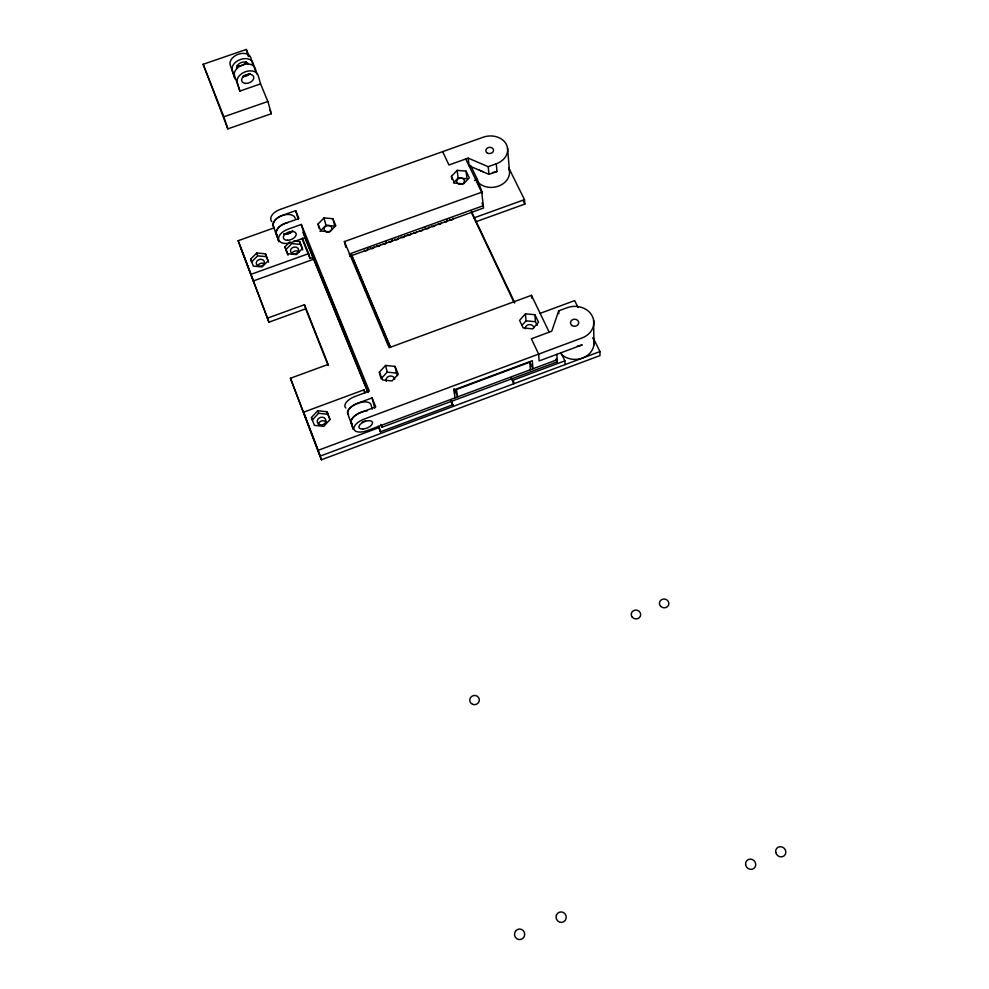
<?xml version="1.0" encoding="UTF-8"?>
<svg xmlns="http://www.w3.org/2000/svg" width="989" height="989" viewBox="0 0 989 989"><rect width="100%" height="100%" fill="white"/><g stroke="black" fill="none" stroke-linecap="round" stroke-linejoin="round"><path stroke-width="1.48" d="M557.178 359.724L367.302 430.586A12.536 5.934 -21.9 0 1 353.963 429.226A12.536 5.934 -21.9 0 1 364.1 419.101L582.076 337.941A19.236 16.479 -2.4 0 0 592.337 316.257A19.236 16.479 -2.4 0 0 567.179 307.715L558.698 310.855L551.738 331.216L531.377 338.782L538.646 354.111L539.129 360.936L582.237 344.864A19.1 16.405 -2.4 0 1 577.403 346.063M525.468 313.797L519.584 320.387L523.156 327.928L532.651 328.855L538.535 322.229L534.925 314.712L525.468 313.797L526.037 320.819L522.143 325.183M379.356 372.185L385.574 365.436L394.994 366.412L398.258 374.139L392.04 380.938L382.57 379.949L379.356 372.185L380.666 377.526M381 378.861L387.169 372.148L396.54 373.113L397.615 375.684M329.869 419.484L327.841 414.292L318.569 413.291L312.289 420.065L311.436 417.531L317.729 410.744L327.025 411.745L330.066 419.546L323.774 426.37L314.428 425.357L311.436 417.531M453.432 182.953L458.154 177.995L457.141 170.355L466.042 171.109L469.281 177.859L463.581 183.867L454.643 183.101L451.429 176.326L457.141 170.355M319.991 231.401L325.937 225.307L334.764 226.11L332.873 218.73L323.996 217.926L318.001 224.058L319.187 228.459M288.034 255.211L285.833 249.673L291.792 243.603L300.508 244.407L302.745 249.933M285.833 249.673L284.943 246.83L289.938 241.749M268.538 262.209L266.375 256.658L257.659 255.83L251.626 261.937L250.65 259.118L256.707 252.999L265.435 253.814L268.155 260.775L262.097 266.931L253.32 266.09L250.65 259.118M240.512 247.435L267.5 318.137L304.451 304.723L328.15 364.409L290.432 378.268L321.4 459.774L599.989 355.583L599.964 351.565L593.128 337.793M321.4 459.774L318.149 450.329L379.282 427.508L380.406 431.797L452.863 404.736L451.033 400.533M380.876 424.38L382.038 427.236L557.289 361.813L556.906 354.309M560.911 352.603L564.88 360.837L513.402 380.06L513.773 383.744L511.226 378.218M599.964 351.565L320.152 456.127L290.432 378.268M305.663 418.162L303.598 412.178L363.977 389.827L365.089 392.584M352.096 423.787A12.511 5.971 -21.8 0 1 361.356 412.265L375.746 406.924L372.062 397.887L357.721 403.215A12.461 6.021 -21.8 0 0 348.511 414.762M539.932 313.439L574.658 300.607L578.083 307.492M549.204 332.168L531.452 295.328L389.11 347.708L344.395 241.576L481.754 192.2L465.757 158.982M273.768 227.989L238.151 240.698L268.909 322.179L305.712 308.815L304.451 304.723M349.649 256.312L483.534 208.024L481.754 192.2M473.929 217.914L524.504 199.642L508.729 167.883M475.486 221.895L524.838 204.068L524.504 199.642M238.151 240.698L250.983 274.336L308.655 253.617L302.362 238.114M302.201 239.128L310.052 258.475L312.858 257.461M313.958 259.118L253.308 280.95L250.983 274.336M349.092 254.099L483.275 205.724L481.977 203.017M301.324 224.441L287.787 229.275A11.707 6.824 -21.2 0 0 278.737 239.771A11.707 6.824 -21.2 0 0 291.73 242.379L305.094 237.583L301.324 224.441L369.317 391.149L355.002 396.465A12.437 6.058 -21.8 0 0 345.841 408.037M442.639 151.651L448.957 164.978L468.156 158.129L488.195 166.684L496.268 163.791A18 14.514 -6.6 0 0 506.43 144.555A18 14.514 -6.6 0 0 483.176 137.224L279.862 209.544A11.621 6.911 -21.1 0 0 271.839 221.684M468.156 158.129L469.083 165.818L488.986 174.348L497.01 171.48L496.268 163.791M474.522 180.493L477.378 179.466L470.603 165.423M277.303 235.431A11.683 6.849 -21.2 0 1 285.401 223.329L298.901 218.507L295.699 210.632L282.224 215.429A11.645 6.886 -21.1 0 0 274.176 227.557M203.153 64.285L223.873 116.789L267.871 101.484L271.357 113.698L227.816 128.879L203.153 64.285L246.298 49.45L249.253 56.571M243.195 76.005L250.056 73.631M256.93 74.212L255.273 68.439A11.003 7.418 -21.2 0 0 242.762 64.866A11.003 7.418 -21.2 0 0 234.504 75.609L239.907 91.062L260.577 83.892L267.871 101.484M458.154 177.995L466.993 178.749L466.042 171.109M293.844 241.007L299.667 241.551L302.461 248.462L296.49 254.581L287.712 253.753L284.943 246.83M526.037 320.819L535.432 321.734L537.225 325.468M523.465 201.311L524.838 204.068M477.403 182.73L482.422 193.139L477.378 179.466M555.991 359.094L557.289 361.813M471.197 210.978L514.737 302.77M471.382 212.437L514.206 302.77M529.659 361.801L532.935 368.773L532.305 360.688L453.741 389.963L455.076 397.838M454.013 388.628L457.635 396.886L456.411 389.53L529.795 362.184L530.401 369.725M451.33 402.226L453.16 406.417L452.863 404.736M351.231 254.037L390.581 347.3M350.984 254.037L390.383 347.448M356.819 269.663L358.006 272.482M359.798 276.71L360.985 279.528M364.545 287.984L365.732 290.803M367.525 295.031L368.712 297.85M370.492 302.09L371.679 304.909M375.251 313.365L377.032 317.593M382.978 331.698L384.758 335.926M385.945 338.745L387.725 342.973M332.873 218.73L335.803 225.665L329.794 231.822L320.881 231.018L318.001 224.058M269.614 109.507L271.357 113.698M302.955 232.353L368.143 392.41M304.76 237.434L367.512 391.557M378.157 426.234L380.406 431.797M305.712 308.815L328.2 365.497M303.598 412.178L318.149 450.329M267.5 318.137L268.909 322.179M256.707 252.999L257.659 255.83M265.435 253.814L266.375 256.658M317.729 410.744L318.569 413.291M223.873 116.789L227.816 128.879M327.025 411.745L327.841 414.292M239.907 91.062L237.273 82.458A11.027 7.393 -21.2 0 1 245.569 71.715A11.027 7.393 -21.2 0 1 258.104 75.263L260.577 83.892M299.667 241.551L300.508 244.407M246.298 49.45L248.326 56.398M255.125 70.281L253.036 63.049A10.978 7.442 -21.1 0 0 240.537 59.439A10.978 7.442 -21.1 0 0 232.304 70.194L234.962 78.848L230.19 64.977A10.953 7.455 -21.1 0 1 238.386 54.222A10.953 7.455 -21.1 0 1 250.885 57.856L252.974 65.101M295.699 210.632L298.245 219.471M308.655 253.617L310.052 258.475M324.837 286.056L322.451 277.588L348.758 342.095L350.959 350.217M323.502 280.332L325.715 288.232M347.967 340.352L350.032 347.943M363.977 389.827L364.768 392.769M372.198 409.1L371.073 404.847A12.461 6.021 -21.8 0 0 357.746 403.327A12.461 6.021 -21.8 0 0 347.72 413.526L353.271 429.313L351.219 422.34A12.511 5.971 -21.8 0 1 355.657 415.12A12.511 5.971 -21.8 0 1 367.413 410.756M372.062 397.887L374.757 408.123M323.996 217.926L325.937 225.307M381.531 425.282L382.038 427.236M344.395 241.576L345.841 247.374M385.574 365.436L387.169 372.148M394.994 366.412L396.54 373.113M451.429 176.326L451.849 179.38M488.195 166.684L488.986 174.348M507.542 148.115L509.459 170.677M531.452 295.328L531.662 298.159M534.925 314.712L535.432 321.734M558.698 310.855L558.822 313.674M564.88 360.837L565.04 364.582M593.647 320.3L593.919 344.926M288.281 222.414A11.683 6.849 -21.2 0 0 276.351 233.75L278.836 241.699L273.298 226.073A11.645 6.886 -21.1 0 1 282.248 215.515A11.645 6.886 -21.1 0 1 295.217 218.248M292.633 230.894A6.75 3.956 -21.2 0 1 283.67 234.096M291.743 253.988A4.117 3.387 -15.3 0 1 294.969 251.058A4.117 3.387 -15.3 0 1 299.123 252.207M257.672 266.239A4.129 3.4 -16.8 0 1 264.397 263.816M508.841 168.241A17.641 14.341 -6.5 0 1 499.816 185.586A17.641 14.341 -6.5 0 1 477.761 182.05M497.01 171.48A17.876 14.452 -6.5 0 1 492.46 172.568M483.287 171.789A17.876 14.452 -6.5 0 1 479.294 169.972M457.425 183.2A3.869 3.152 -7.8 0 1 459.836 178.131A3.869 3.152 -7.8 0 1 464.298 181.815A3.869 3.152 -7.8 0 1 458.117 183.769M386.266 381.358A4.389 3.808 -13.2 0 1 389.456 376.154A4.389 3.808 -13.2 0 1 394.722 379.282M525.283 328.843A4.352 3.733 -4.8 0 1 529.066 324.602A4.352 3.733 -4.8 0 1 533.899 327.742M365.621 420.646A7.232 3.449 -21.8 0 1 362.135 421.944M292.682 231.018A6.75 3.956 -21.2 0 1 283.719 234.22M386.217 241.909A1.966 1.619 -11.5 0 1 383.114 243.887M392.336 239.697A1.966 1.619 -11.2 0 1 389.233 241.687M398.555 237.904A1.953 1.619 -10.9 0 1 395.007 239.177M404.649 235.703A1.953 1.619 -10.6 0 1 401.114 236.977M410.732 233.936A1.953 1.619 -10.3 0 1 407.221 234.776M416.826 231.735A1.953 1.619 -10 0 1 413.662 232.872M367.846 248.536A1.966 1.632 -12.3 0 1 364.397 250.229M374.077 246.731A1.966 1.632 -12 0 1 370.294 247.646M380.184 244.951A1.966 1.619 -11.7 0 1 376.661 245.804M422.933 229.114A1.953 1.619 -9.8 0 1 419.756 230.672M429.028 226.914A1.953 1.619 -9.5 0 1 425.258 227.829M435.086 225.146A1.953 1.607 -9.2 0 1 431.575 225.999M441.156 222.958A1.953 1.607 -8.9 0 1 438.003 224.095M447.127 219.941A1.953 1.607 -8.6 0 1 444.506 222.105M453.308 218.161A1.953 1.607 -8.4 0 1 449.55 219.064M318.396 425.047A4.364 3.808 -18 0 1 326.296 422.118M593.116 337.929A18.828 16.244 -2.2 0 1 584.722 357.091A18.828 16.244 -2.2 0 1 561.344 354.285M249.994 73.47A6.354 4.29 -21.2 0 1 242.96 76.61M236.68 68.686A6.342 4.302 -21.1 0 1 241.44 62.48A6.342 4.302 -21.1 0 1 248.672 64.557M246.323 61.701A6.33 4.315 -21.1 0 1 237.187 65.781M292.719 253.716A4.129 3.4 -15.3 0 0 298.629 249.97A4.129 3.4 -15.3 0 0 292.324 247.806A4.129 3.4 -15.3 0 0 292.719 253.716M258.463 266.016A4.141 3.4 -16.8 0 0 264.434 262.246A4.141 3.4 -16.8 0 0 258.141 260.07A4.141 3.4 -16.8 0 0 258.463 266.016M487.293 152.974A3.857 3.103 -6.6 0 0 493.499 150.761A3.857 3.103 -6.6 0 0 488.282 147.596A3.857 3.103 -6.6 0 0 487.293 152.974M326.271 231.723A3.919 3.202 -13.6 0 0 331.847 228.187A3.919 3.202 -13.6 0 0 325.826 226.16A3.919 3.202 -13.6 0 0 326.271 231.723M287.552 240.265A6.762 3.944 -21.2 0 0 296.131 233.589A6.762 3.944 -21.2 0 0 285.611 233.701A6.762 3.944 -21.2 0 0 287.552 240.265M363.087 429.016A7.244 3.437 -21.9 0 0 372.494 422.352A7.244 3.437 -21.9 0 0 361.529 423.243A7.244 3.437 -21.9 0 0 363.087 429.016M745.632 864.868A5.291 4.957 46.4 0 0 754.001 868.354A5.291 4.957 46.4 0 0 752.357 859.528A5.291 4.957 46.4 0 0 745.632 864.868M775.722 852.407A5.304 4.92 44.1 0 0 784.116 855.868A5.304 4.92 44.1 0 0 782.386 847.091A5.304 4.92 44.1 0 0 775.722 852.407M660.491 606.109A4.735 4.389 11.4 0 0 668.564 605.095A4.735 4.389 11.4 0 0 663.384 599.05A4.735 4.389 11.4 0 0 660.491 606.109M632.292 617.21A4.735 4.426 9.3 0 0 640.378 616.184A4.735 4.426 9.3 0 0 635.247 610.102A4.735 4.426 9.3 0 0 632.292 617.21M472.606 704.353A4.784 4.611 -17.4 0 0 479.282 699.483A4.784 4.611 -17.4 0 0 471.716 696.392A4.784 4.611 -17.4 0 0 472.606 704.353M515.603 931.02A5.291 5.106 87.4 0 0 518.891 939.525A5.291 5.106 87.4 0 0 524.343 932.343A5.291 5.106 87.4 0 0 515.603 931.02M556.436 915.085A5.254 5.093 76.7 0 0 561.814 922.366A5.254 5.093 76.7 0 0 565.189 914.021A5.254 5.093 76.7 0 0 556.436 915.085M319.645 424.677A4.389 3.82 -17.9 0 0 325.9 420.51A4.389 3.82 -17.9 0 0 319.175 418.026A4.389 3.82 -17.9 0 0 319.645 424.677M572.099 325.591A4.129 3.536 -2.4 0 0 578.676 323.143A4.129 3.536 -2.4 0 0 572.977 319.509A4.129 3.536 -2.4 0 0 572.099 325.591M245.717 83.435A6.379 4.277 -21.2 0 0 253.716 76.771A6.379 4.277 -21.2 0 0 243.64 76.314A6.379 4.277 -21.2 0 0 245.717 83.435"/></g></svg>
